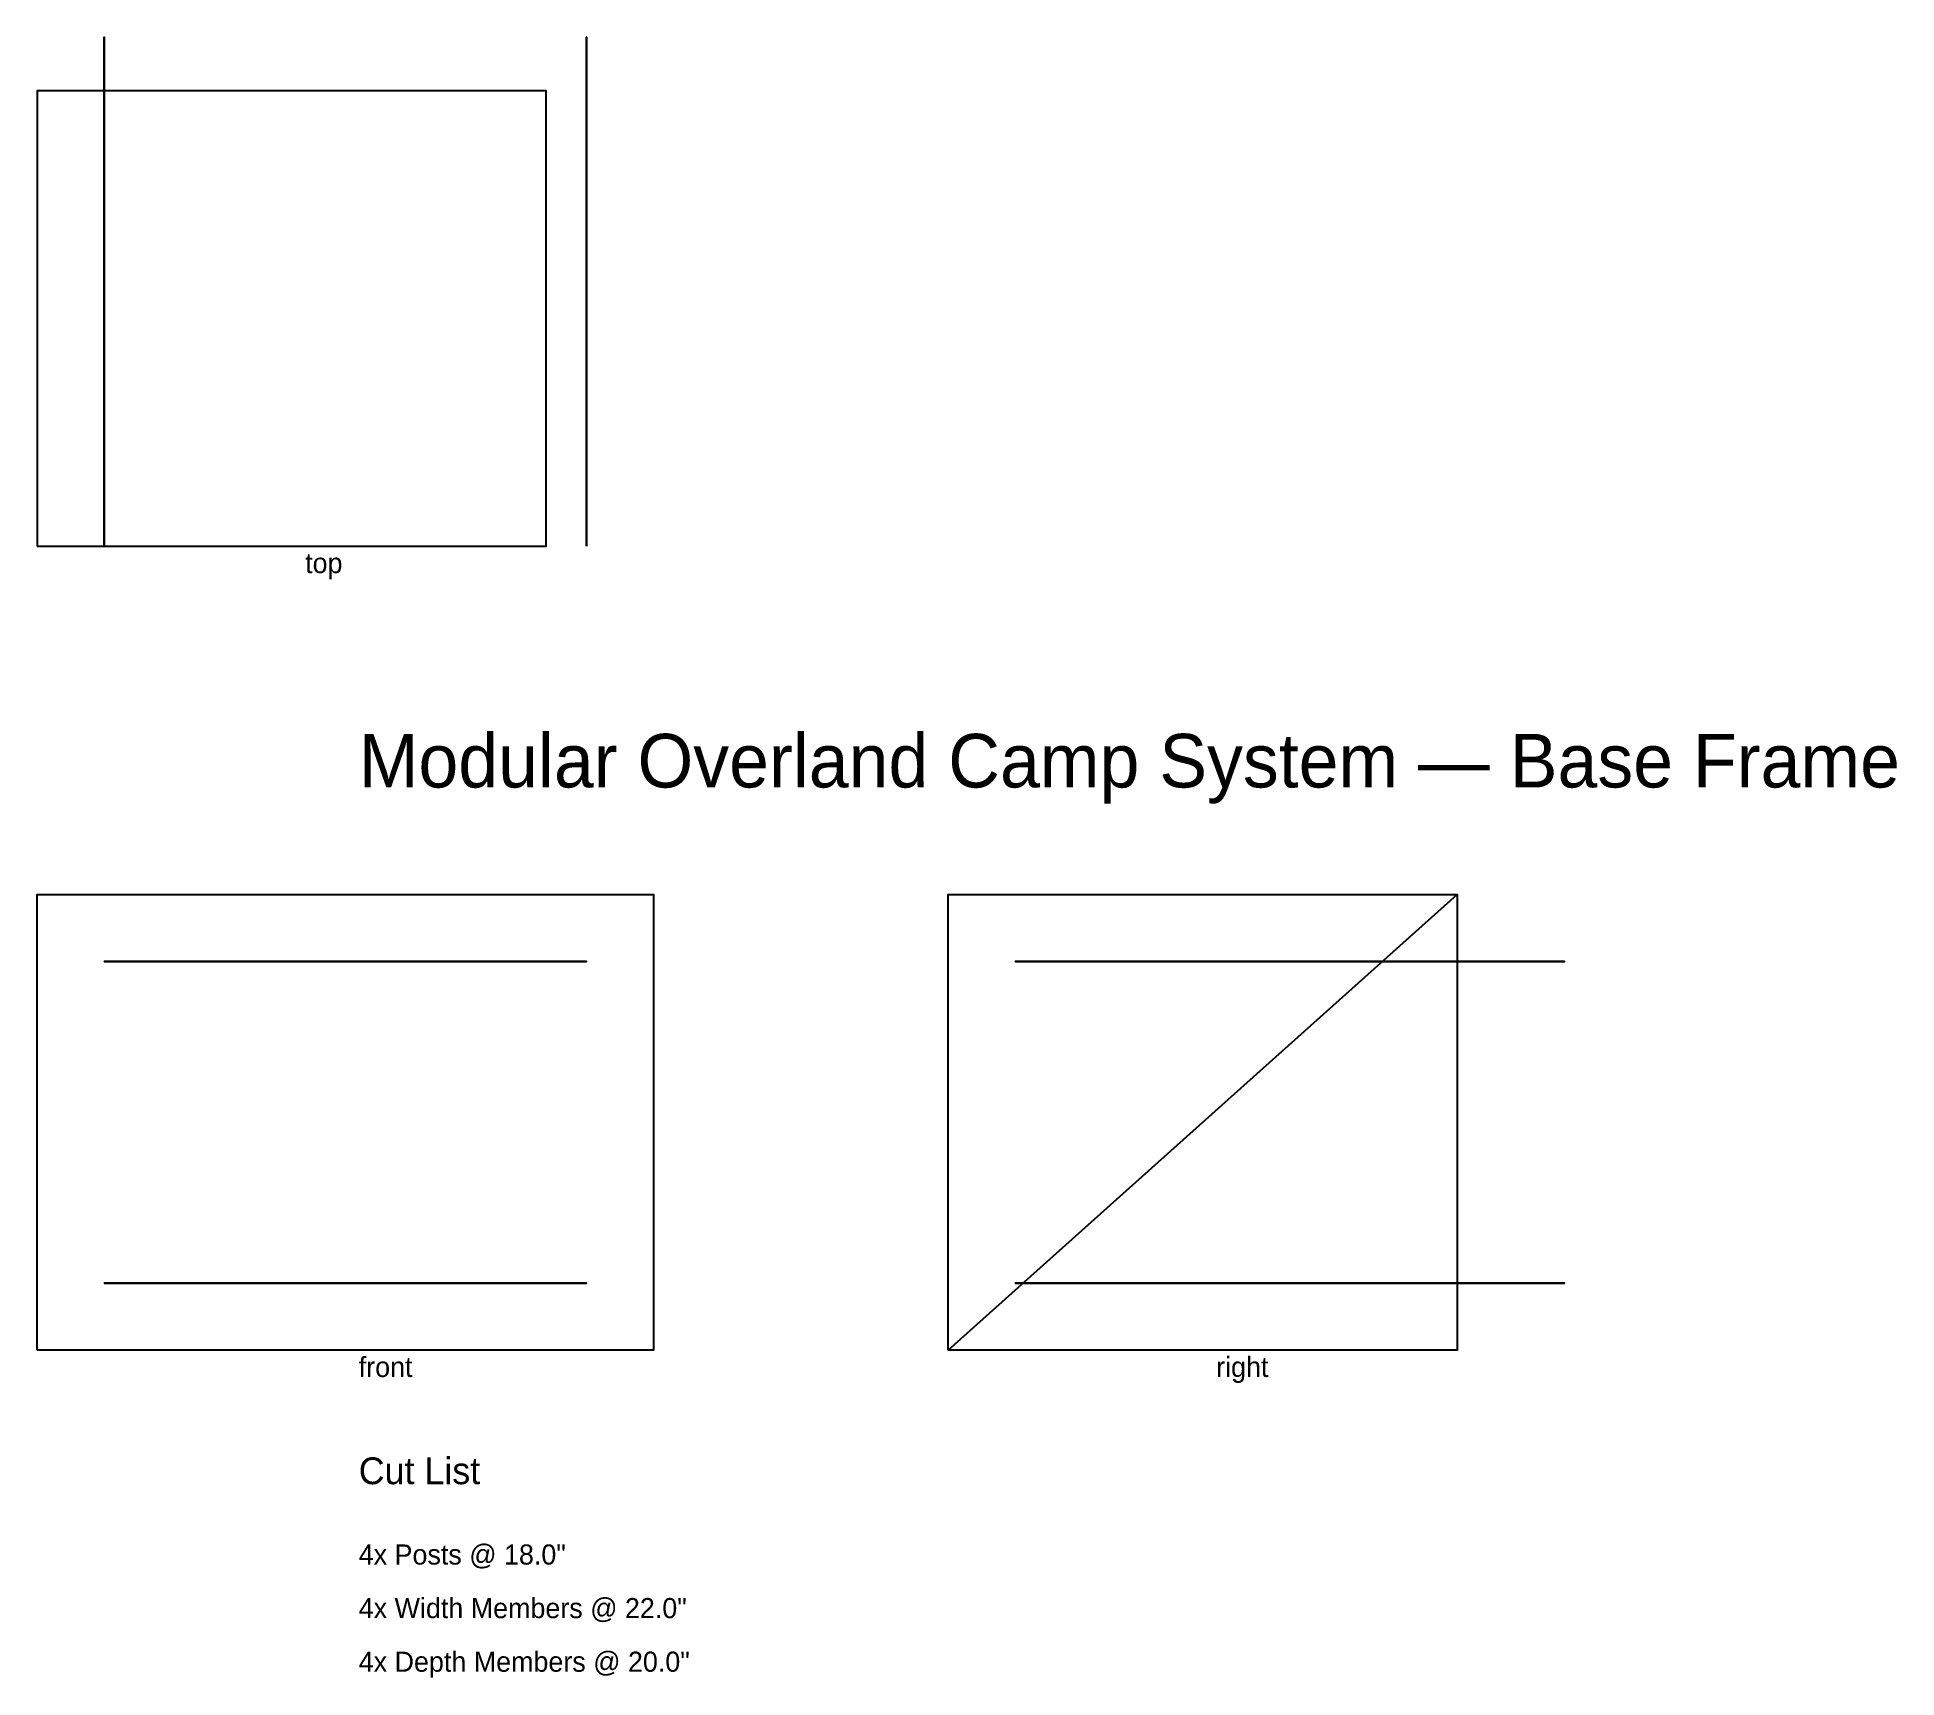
# Model space of a CAD drawing. Header units: inches. Extents: x 0 to 69.4, y -12.2 to 49.
import ezdxf

# ---------------------------------------------------------------- set-up
doc = ezdxf.new("R2010")
doc.units = ezdxf.units.IN

msp = doc.modelspace()

# ---------------------------------------------------------------- linework, layer by layer
for points in [[(2.5, 30), (2.5, 30), (2.5, 49), (2.5, 49)], [(2.5, 30), (2.5, 49)], [(20.5, 30), (20.5, 30), (20.5, 49), (20.5, 49)], [(20.5, 30), (20.5, 49)], [(0, 30), (19, 30), (19, 47), (0, 47)], [(0, 30), (19, 30), (19, 47), (0, 47)], [(0, 0), (0, 17), (23, 17), (23, 0)], [(0, 0), (0, 17), (23, 17), (23, 0)], [(34, 0), (34, 17), (53, 17), (53, 0)], [(34, 0), (53, 17), (53, 0)], [(2.5, 14.5), (2.5, 14.5), (20.5, 14.5), (20.5, 14.5)], [(2.5, 14.5), (20.5, 14.5)], [(36.5, 14.5), (36.5, 14.5), (57, 14.5), (57, 14.5)], [(36.5, 14.5), (57, 14.5)], [(2.5, 2.5), (2.5, 2.5), (20.5, 2.5), (20.5, 2.5)], [(2.5, 2.5), (20.5, 2.5)], [(36.5, 2.5), (36.5, 2.5), (57, 2.5), (57, 2.5)], [(36.5, 2.5), (57, 2.5)]]:
    msp.add_lwpolyline(points, close=True)

# ---------------------------------------------------------------- texts
for s, height, p in [('top', 0.75, (10, 29)), ('Modular Overland Camp System — Base Frame', 2, (12, 21)), ('front', 0.75, (12, -1)), ('right', 0.75, (44, -1)), ('Cut List', 1, (12, -5)), ('4x Posts @ 18.0"', 0.75, (12, -8)), ('4x Width Members @ 22.0"', 0.75, (12, -10)), ('4x Depth Members @ 20.0"', 0.75, (12, -12))]:
    msp.add_text(s, height=height).set_placement(p)

doc.saveas('drawing.dxf')
